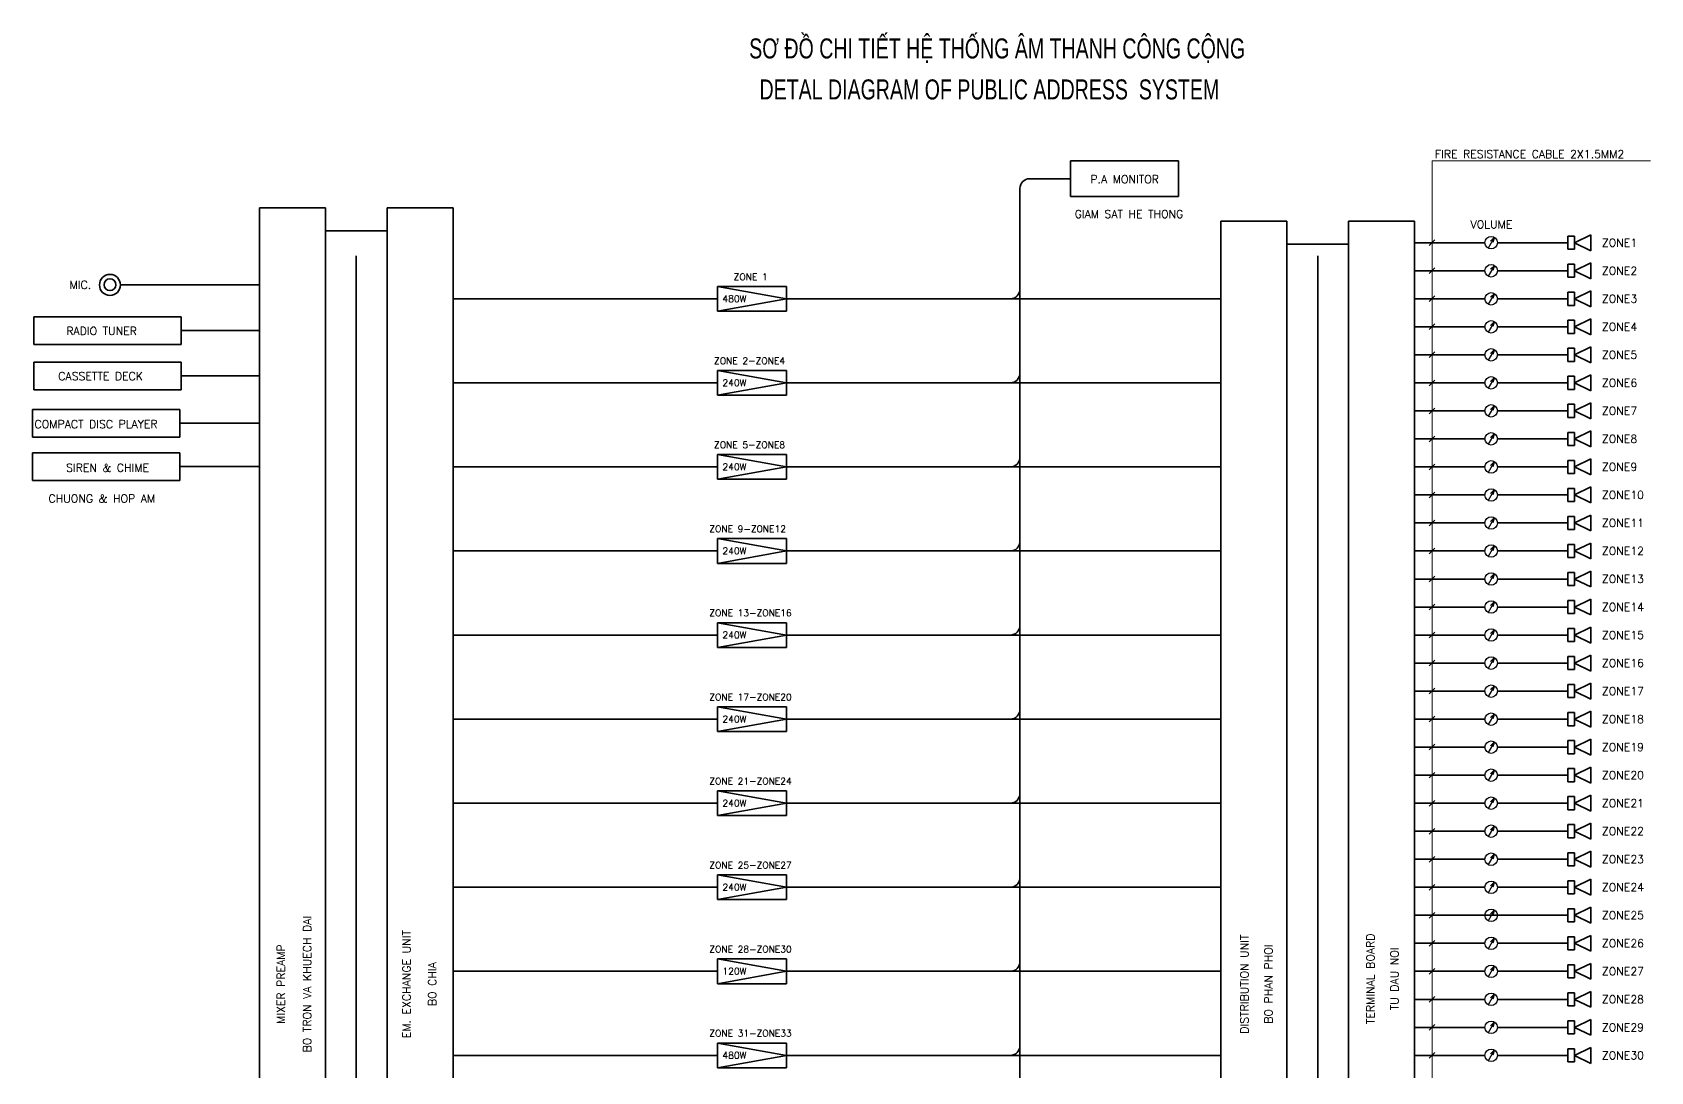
# Model space of a CAD drawing. Extents: x -5343388 to 7033982, y -486386 to 188356.
# Drawn here: x 160598 to 201048, y -443940 to -417981 of the extents above; entities that cross this region are included whole.
import ezdxf
from ezdxf.enums import TextEntityAlignment as Align

# ---------------------------------------------------------------- set-up
doc = ezdxf.new("R2010")
doc.units = 0
doc.header["$MEASUREMENT"] = 0
for name, color, linetype, lineweight in [('1. Normal Lighting Equipment', 2, 'Continuous', 35), ('1. Normal Lighting Text', 7, 'Continuous', 25), ('1. Normal Lighting Wire', 3, 'Continuous', 35), ('Net mo', 9, 'Continuous', 15)]:
    doc.layers.add(name, color=color, linetype=linetype, lineweight=lineweight)
doc.layers.add('text', color=2, linetype='Continuous')
doc.styles.add('GHS', font='romans1.shx', dxfattribs={"width": 0.8, "height": 200})
doc.styles.add('NKB2', font='', dxfattribs={"width": 0.7, "height": 400})
doc.styles.get('NKB2').set_extended_font_data('.VnArialH')

msp = doc.modelspace()

# ---------------------------------------------------------------- linework, layer by layer
for points in [[(197141.69643, -423099.80163), (196985.39323, -423370.52671)], [(197141.69643, -423099.80163), (197048.41113, -423198.58565)], [(197141.69643, -423099.80163), (197102.78961, -423229.98108)], [(197141.69643, -423799.80163), (196985.39323, -424070.52671)], [(197141.69643, -423799.80163), (197048.41113, -423898.58565)], [(197141.69643, -423799.80163), (197102.78961, -423929.98108)], [(197141.69643, -424499.80163), (196985.39323, -424770.52671)], [(197141.69643, -424499.80163), (197048.41113, -424598.58565)], [(197141.69643, -424499.80163), (197102.78961, -424629.98108)], [(197141.69643, -425199.80163), (196985.39323, -425470.52671)], [(197141.69643, -425199.80163), (197048.41113, -425298.58565)], [(197141.69643, -425199.80163), (197102.78961, -425329.98108)], [(197141.69643, -425899.80163), (196985.39323, -426170.52671)], [(197141.69643, -425899.80163), (197048.41113, -425998.58565)], [(197141.69643, -425899.80163), (197102.78961, -426029.98108)], [(197141.69643, -426599.80163), (196985.39323, -426870.52671)], [(197141.69643, -426599.80163), (197048.41113, -426698.58565)], [(197141.69643, -426599.80163), (197102.78961, -426729.98108)], [(197141.69643, -427299.80163), (196985.39323, -427570.52671)], [(197141.69643, -427299.80163), (197048.41113, -427398.58565)], [(197141.69643, -427299.80163), (197102.78961, -427429.98108)], [(197141.69643, -427999.80163), (196985.39323, -428270.52671)], [(197141.69643, -427999.80163), (197048.41113, -428098.58565)], [(197141.69643, -427999.80163), (197102.78961, -428129.98108)], [(197141.69643, -428699.80163), (196985.39323, -428970.52671)], [(197141.69643, -428699.80163), (197048.41113, -428798.58565)], [(197141.69643, -428699.80163), (197102.78961, -428829.98108)], [(197141.69643, -429399.80163), (196985.39323, -429670.52671)], [(197141.69643, -429399.80163), (197048.41113, -429498.58565)], [(197141.69643, -429399.80163), (197102.78961, -429529.98108)], [(197141.69643, -430099.80163), (196985.39323, -430370.52671)], [(197141.69643, -430099.80163), (197048.41113, -430198.58565)], [(197141.69643, -430099.80163), (197102.78961, -430229.98108)], [(197141.69643, -430799.80163), (196985.39323, -431070.52671)], [(197141.69643, -430799.80163), (197048.41113, -430898.58565)], [(197141.69643, -430799.80163), (197102.78961, -430929.98108)], [(197141.69643, -431499.80163), (196985.39323, -431770.52671)], [(197141.69643, -431499.80163), (197048.41113, -431598.58565)], [(197141.69643, -431499.80163), (197102.78961, -431629.98108)], [(197141.69643, -432199.80163), (196985.39323, -432470.52671)], [(197141.69643, -432199.80163), (197048.41113, -432298.58565)], [(197141.69643, -432199.80163), (197102.78961, -432329.98108)], [(197141.69643, -432899.80163), (196985.39323, -433170.52671)], [(197141.69643, -432899.80163), (197048.41113, -432998.58565)], [(197141.69643, -432899.80163), (197102.78961, -433029.98108)], [(197141.69643, -433599.80163), (196985.39323, -433870.52671)], [(197141.69643, -433599.80163), (197048.41113, -433698.58565)], [(197141.69643, -433599.80163), (197102.78961, -433729.98108)], [(197141.69643, -434299.80163), (196985.39323, -434570.52671)], [(197141.69643, -434299.80163), (197048.41113, -434398.58565)], [(197141.69643, -434299.80163), (197102.78961, -434429.98108)], [(197141.69643, -434999.80163), (196985.39323, -435270.52671)], [(197141.69643, -434999.80163), (197048.41113, -435098.58565)], [(197141.69643, -434999.80163), (197102.78961, -435129.98108)], [(197141.69643, -435699.80163), (196985.39323, -435970.52671)], [(197141.69643, -435699.80163), (197048.41113, -435798.58565)], [(197141.69643, -435699.80163), (197102.78961, -435829.98108)], [(197141.69643, -436399.80163), (196985.39323, -436670.52671)], [(197141.69643, -436399.80163), (197048.41113, -436498.58565)], [(197141.69643, -436399.80163), (197102.78961, -436529.98108)], [(197141.69643, -437099.80163), (196985.39323, -437370.52671)], [(197141.69643, -437099.80163), (197048.41113, -437198.58565)], [(197141.69643, -437099.80163), (197102.78961, -437229.98108)], [(197141.69643, -437799.80163), (196985.39323, -438070.52671)], [(197141.69643, -437799.80163), (197048.41113, -437898.58565)], [(197141.69643, -437799.80163), (197102.78961, -437929.98108)], [(197141.69643, -438499.80163), (196985.39323, -438770.52671)], [(197141.69643, -438499.80163), (197048.41113, -438598.58565)], [(197141.69643, -438499.80163), (197102.78961, -438629.98108)], [(197141.69643, -439199.80163), (196985.39323, -439470.52671)], [(197141.69643, -439199.80163), (197048.41113, -439298.58565)], [(197141.69643, -439199.80163), (197102.78961, -439329.98108)], [(197141.69643, -439899.80163), (196985.39323, -440170.52671)], [(197141.69643, -439899.80163), (197048.41113, -439998.58565)], [(197141.69643, -439899.80163), (197102.78961, -440029.98108)], [(197141.69643, -440599.80163), (196985.39323, -440870.52671)], [(197141.69643, -440599.80163), (197048.41113, -440698.58565)], [(197141.69643, -440599.80163), (197102.78961, -440729.98108)], [(197141.69643, -441299.80163), (196985.39323, -441570.52671)], [(197141.69643, -441299.80163), (197048.41113, -441398.58565)], [(197141.69643, -441299.80163), (197102.78961, -441429.98108)], [(197141.69643, -441999.80163), (196985.39323, -442270.52671)], [(197141.69643, -441999.80163), (197048.41113, -442098.58565)], [(197141.69643, -441999.80163), (197102.78961, -442129.98108)], [(197141.69643, -442699.80163), (196985.39323, -442970.52671)], [(197141.69643, -442699.80163), (197048.41113, -442798.58565)], [(197141.69643, -442699.80163), (197102.78961, -442829.98108)], [(197141.69643, -443399.80163), (196985.39323, -443670.52671)], [(197141.69643, -443399.80163), (197048.41113, -443498.58565)], [(197141.69643, -443399.80163), (197102.78961, -443529.98108)]]:
    msp.add_lwpolyline(points)
for centre in [(197063.54483, -423235.16417), (197063.54483, -423935.16417), (197063.54483, -424635.16417), (197063.54483, -425335.16417), (197063.54483, -426035.16417), (197063.54483, -426735.16417), (197063.54483, -427435.16417), (197063.54483, -428135.16417), (197063.54483, -428835.16417), (197063.54483, -429535.16417), (197063.54483, -430235.16417), (197063.54483, -430935.16417), (197063.54483, -431635.16417), (197063.54483, -432335.16417), (197063.54483, -433035.16417), (197063.54483, -433735.16417), (197063.54483, -434435.16417), (197063.54483, -435135.16417), (197063.54483, -435835.16417), (197063.54483, -436535.16417), (197063.54483, -437235.16417), (197063.54483, -437935.16417), (197063.54483, -438635.16417), (197063.54483, -439335.16417), (197063.54483, -440035.16417), (197063.54483, -440735.16417), (197063.54483, -441435.16417), (197063.54483, -442135.16417), (197063.54483, -442835.16417), (197063.54483, -443535.16417)]:
    msp.add_circle(centre, 156.3032)
at = {"layer": '1. Normal Lighting Equipment'}
for p, q in [((186545.4113, -421191.36682), (189245.97001, -421191.36682)), ((186545.4113, -422083.55529), (186545.4113, -421191.36682)), ((189245.97001, -421191.36682), (189245.97001, -422083.55529)), ((189245.97001, -422083.55529), (186545.4113, -422083.55529)), ((167926.50505, -422362.22296), (166276.31201, -422362.22296)), ((166276.31201, -422362.22296), (166276.31201, -461020.5115)), ((167926.50505, -461020.5115), (167926.50505, -422362.22296)), ((171114.90356, -422362.22296), (169464.71051, -422362.22296)), ((169464.71051, -422362.22296), (169464.71051, -461020.5115)), ((171114.90356, -461020.5115), (171114.90356, -422362.22296)), ((191957.39273, -422695.45974), (190307.19969, -422695.45974)), ((190307.19969, -422695.45974), (190307.19969, -461020.5115)), ((191957.39273, -461020.5115), (191957.39273, -422695.45974)), ((195145.79124, -422695.45974), (193495.5982, -422695.45974)), ((193495.5982, -422695.45974), (193495.5982, -461020.5115)), ((195145.79124, -461020.5115), (195145.79124, -422695.45974)), ((169464.71051, -422933.78335), (167926.50505, -422933.78335)), ((199145.13842, -423071.32417), (198981.29842, -423071.32417)), ((198981.29842, -423071.32417), (198981.29842, -423399.00417)), ((199554.73842, -423036.37873), (199145.13842, -423235.16417)), ((199145.13842, -423235.16417), (199145.13842, -423071.32417)), ((199554.73842, -423433.94961), (199554.73842, -423036.37873)), ((193495.5982, -423267.02013), (191957.39273, -423267.02013)), ((198981.29842, -423399.00417), (199145.13842, -423399.00417)), ((199145.13842, -423235.16417), (199554.73842, -423433.94961)), ((199145.13842, -423399.00417), (199145.13842, -423235.16417)), ((168695.60778, -423561.80073), (168695.60778, -460046.12879)), ((192726.49546, -423561.80073), (192726.49546, -460046.12879)), ((199145.13842, -423771.32417), (198981.29842, -423771.32417)), ((198981.29842, -423771.32417), (198981.29842, -424099.00417)), ((199554.73842, -423736.37873), (199145.13842, -423935.16417)), ((199145.13842, -423935.16417), (199145.13842, -423771.32417)), ((199554.73842, -424133.94961), (199554.73842, -423736.37873)), ((198981.29842, -424099.00417), (199145.13842, -424099.00417)), ((199145.13842, -423935.16417), (199554.73842, -424133.94961)), ((199145.13842, -424099.00417), (199145.13842, -423935.16417)), ((177726.3401, -424326.07042), (179446.79777, -424635.16417)), ((177726.3401, -424326.07042), (179446.79777, -424326.07042)), ((177726.3401, -424944.25791), (177726.3401, -424326.07042)), ((179446.79777, -424635.16417), (177726.3401, -424944.25791)), ((179446.79777, -424326.07042), (179446.79777, -424944.25791)), ((199145.13842, -424471.32417), (198981.29842, -424471.32417)), ((198981.29842, -424471.32417), (198981.29842, -424799.00417)), ((199554.73842, -424436.37873), (199145.13842, -424635.16417)), ((199145.13842, -424635.16417), (199145.13842, -424471.32417)), ((199145.13842, -424635.16417), (199554.73842, -424833.94961)), ((199145.13842, -424799.00417), (199145.13842, -424635.16417)), ((199554.73842, -424833.94961), (199554.73842, -424436.37873)), ((160634.99268, -425083.7803), (164319.4638, -425083.7803)), ((160634.99268, -425776.54641), (160634.99268, -425083.7803)), ((164319.4638, -425083.7803), (164319.4638, -425776.54641)), ((179446.79777, -424944.25791), (177726.3401, -424944.25791)), ((198981.29842, -424799.00417), (199145.13842, -424799.00417)), ((199145.13842, -425171.32417), (198981.29842, -425171.32417)), ((198981.29842, -425171.32417), (198981.29842, -425499.00417)), ((198981.29842, -425499.00417), (199145.13842, -425499.00417)), ((199554.73842, -425136.37873), (199145.13842, -425335.16417)), ((199145.13842, -425335.16417), (199145.13842, -425171.32417)), ((199145.13842, -425335.16417), (199554.73842, -425533.94961)), ((199145.13842, -425499.00417), (199145.13842, -425335.16417)), ((199554.73842, -425533.94961), (199554.73842, -425136.37873)), ((164319.4638, -425776.54641), (160634.99268, -425776.54641)), ((199145.13842, -425871.32417), (198981.29842, -425871.32417)), ((198981.29842, -425871.32417), (198981.29842, -426199.00417)), ((199554.73842, -425836.37873), (199145.13842, -426035.16417)), ((199145.13842, -426035.16417), (199145.13842, -425871.32417)), ((199554.73842, -426233.94961), (199554.73842, -425836.37873)), ((160634.99268, -426216.62946), (164319.4638, -426216.62946)), ((160634.99268, -426909.39557), (160634.99268, -426216.62946)), ((164319.4638, -426216.62946), (164319.4638, -426909.39557)), ((198981.29842, -426199.00417), (199145.13842, -426199.00417)), ((199145.13842, -426035.16417), (199554.73842, -426233.94961)), ((199145.13842, -426199.00417), (199145.13842, -426035.16417)), ((177726.3401, -426426.07042), (179446.79777, -426735.16417)), ((177726.3401, -426426.07042), (179446.79777, -426426.07042)), ((177726.3401, -427044.25791), (177726.3401, -426426.07042)), ((179446.79777, -426735.16417), (177726.3401, -427044.25791)), ((179446.79777, -426426.07042), (179446.79777, -427044.25791)), ((199145.13842, -426571.32417), (198981.29842, -426571.32417)), ((198981.29842, -426571.32417), (198981.29842, -426899.00417)), ((199554.73842, -426536.37873), (199145.13842, -426735.16417)), ((199145.13842, -426735.16417), (199145.13842, -426571.32417)), ((199145.13842, -426735.16417), (199554.73842, -426933.94961)), ((199145.13842, -426899.00417), (199145.13842, -426735.16417)), ((199554.73842, -426933.94961), (199554.73842, -426536.37873)), ((164319.4638, -426909.39557), (160634.99268, -426909.39557)), ((179446.79777, -427044.25791), (177726.3401, -427044.25791)), ((198981.29842, -426899.00417), (199145.13842, -426899.00417)), ((160598.24644, -427399.13509), (164282.71756, -427399.13509)), ((160598.24644, -428091.9012), (160598.24644, -427399.13509)), ((164282.71756, -427399.13509), (164282.71756, -428091.9012)), ((199145.13842, -427271.32417), (198981.29842, -427271.32417)), ((198981.29842, -427271.32417), (198981.29842, -427599.00417)), ((199554.73842, -427236.37873), (199145.13842, -427435.16417)), ((199145.13842, -427435.16417), (199145.13842, -427271.32417)), ((199145.13842, -427435.16417), (199554.73842, -427633.94961)), ((199145.13842, -427599.00417), (199145.13842, -427435.16417)), ((199554.73842, -427633.94961), (199554.73842, -427236.37873)), ((198981.29842, -427599.00417), (199145.13842, -427599.00417)), ((199554.73842, -427936.37873), (199145.13842, -428135.16417)), ((199554.73842, -428333.94961), (199554.73842, -427936.37873)), ((164282.71756, -428091.9012), (160598.24644, -428091.9012)), ((199145.13842, -427971.32417), (198981.29842, -427971.32417)), ((198981.29842, -427971.32417), (198981.29842, -428299.00417)), ((198981.29842, -428299.00417), (199145.13842, -428299.00417)), ((199145.13842, -428135.16417), (199145.13842, -427971.32417)), ((199145.13842, -428135.16417), (199554.73842, -428333.94961)), ((199145.13842, -428299.00417), (199145.13842, -428135.16417)), ((160598.24644, -428482.32777), (164282.71756, -428482.32777)), ((160598.24644, -429175.09388), (160598.24644, -428482.32777)), ((164282.71756, -428482.32777), (164282.71756, -429175.09388)), ((177726.3401, -428526.07042), (179446.79777, -428835.16417)), ((177726.3401, -428526.07042), (179446.79777, -428526.07042)), ((177726.3401, -429144.25791), (177726.3401, -428526.07042)), ((179446.79777, -428526.07042), (179446.79777, -429144.25791)), ((199145.13842, -428671.32417), (198981.29842, -428671.32417)), ((198981.29842, -428671.32417), (198981.29842, -428999.00417)), ((199554.73842, -428636.37873), (199145.13842, -428835.16417)), ((199145.13842, -428835.16417), (199145.13842, -428671.32417)), ((199554.73842, -429033.94961), (199554.73842, -428636.37873)), ((179446.79777, -428835.16417), (177726.3401, -429144.25791)), ((179446.79777, -429144.25791), (177726.3401, -429144.25791)), ((198981.29842, -428999.00417), (199145.13842, -428999.00417)), ((199145.13842, -428835.16417), (199554.73842, -429033.94961)), ((199145.13842, -428999.00417), (199145.13842, -428835.16417)), ((164282.71756, -429175.09388), (160598.24644, -429175.09388)), ((199145.13842, -429371.32417), (198981.29842, -429371.32417)), ((198981.29842, -429371.32417), (198981.29842, -429699.00417)), ((199554.73842, -429336.37873), (199145.13842, -429535.16417)), ((199145.13842, -429535.16417), (199145.13842, -429371.32417)), ((199145.13842, -429535.16417), (199554.73842, -429733.94961)), ((199145.13842, -429699.00417), (199145.13842, -429535.16417)), ((199554.73842, -429733.94961), (199554.73842, -429336.37873)), ((198981.29842, -429699.00417), (199145.13842, -429699.00417)), ((199145.13842, -430071.32417), (198981.29842, -430071.32417)), ((198981.29842, -430071.32417), (198981.29842, -430399.00417)), ((199554.73842, -430036.37873), (199145.13842, -430235.16417)), ((199145.13842, -430235.16417), (199145.13842, -430071.32417)), ((199145.13842, -430235.16417), (199554.73842, -430433.94961)), ((199145.13842, -430399.00417), (199145.13842, -430235.16417)), ((199554.73842, -430433.94961), (199554.73842, -430036.37873)), ((177726.3401, -430626.07042), (179446.79777, -430935.16417)), ((177726.3401, -430626.07042), (179446.79777, -430626.07042)), ((177726.3401, -431244.25791), (177726.3401, -430626.07042)), ((179446.79777, -430626.07042), (179446.79777, -431244.25791)), ((198981.29842, -430399.00417), (199145.13842, -430399.00417)), ((199145.13842, -430771.32417), (198981.29842, -430771.32417)), ((198981.29842, -430771.32417), (198981.29842, -431099.00417)), ((199554.73842, -430736.37873), (199145.13842, -430935.16417)), ((199145.13842, -430935.16417), (199145.13842, -430771.32417)), ((199554.73842, -431133.94961), (199554.73842, -430736.37873)), ((179446.79777, -430935.16417), (177726.3401, -431244.25791)), ((198981.29842, -431099.00417), (199145.13842, -431099.00417)), ((199145.13842, -430935.16417), (199554.73842, -431133.94961)), ((199145.13842, -431099.00417), (199145.13842, -430935.16417)), ((179446.79777, -431244.25791), (177726.3401, -431244.25791)), ((199145.13842, -431471.32417), (198981.29842, -431471.32417)), ((198981.29842, -431471.32417), (198981.29842, -431799.00417)), ((199554.73842, -431436.37873), (199145.13842, -431635.16417)), ((199145.13842, -431635.16417), (199145.13842, -431471.32417)), ((199554.73842, -431833.94961), (199554.73842, -431436.37873)), ((198981.29842, -431799.00417), (199145.13842, -431799.00417)), ((199145.13842, -431635.16417), (199554.73842, -431833.94961)), ((199145.13842, -431799.00417), (199145.13842, -431635.16417)), ((199145.13842, -432171.32417), (198981.29842, -432171.32417)), ((198981.29842, -432171.32417), (198981.29842, -432499.00417)), ((199554.73842, -432136.37873), (199145.13842, -432335.16417)), ((199145.13842, -432335.16417), (199145.13842, -432171.32417)), ((199145.13842, -432335.16417), (199554.73842, -432533.94961)), ((199145.13842, -432499.00417), (199145.13842, -432335.16417)), ((199554.73842, -432533.94961), (199554.73842, -432136.37873)), ((177726.3401, -432726.07042), (179446.79777, -433035.16417)), ((177726.3401, -432726.07042), (179446.79777, -432726.07042)), ((177726.3401, -433344.25791), (177726.3401, -432726.07042)), ((179446.79777, -432726.07042), (179446.79777, -433344.25791)), ((198981.29842, -432499.00417), (199145.13842, -432499.00417)), ((179446.79777, -433035.16417), (177726.3401, -433344.25791)), ((199145.13842, -432871.32417), (198981.29842, -432871.32417)), ((198981.29842, -432871.32417), (198981.29842, -433199.00417)), ((198981.29842, -433199.00417), (199145.13842, -433199.00417)), ((199554.73842, -432836.37873), (199145.13842, -433035.16417)), ((199145.13842, -433035.16417), (199145.13842, -432871.32417)), ((199145.13842, -433035.16417), (199554.73842, -433233.94961)), ((199145.13842, -433199.00417), (199145.13842, -433035.16417)), ((199554.73842, -433233.94961), (199554.73842, -432836.37873)), ((179446.79777, -433344.25791), (177726.3401, -433344.25791)), ((199145.13842, -433571.32417), (198981.29842, -433571.32417)), ((198981.29842, -433571.32417), (198981.29842, -433899.00417)), ((199554.73842, -433536.37873), (199145.13842, -433735.16417)), ((199145.13842, -433735.16417), (199145.13842, -433571.32417)), ((199554.73842, -433933.94961), (199554.73842, -433536.37873)), ((198981.29842, -433899.00417), (199145.13842, -433899.00417)), ((199145.13842, -433735.16417), (199554.73842, -433933.94961)), ((199145.13842, -433899.00417), (199145.13842, -433735.16417)), ((199145.13842, -434271.32417), (198981.29842, -434271.32417)), ((198981.29842, -434271.32417), (198981.29842, -434599.00417)), ((199554.73842, -434236.37873), (199145.13842, -434435.16417)), ((199145.13842, -434435.16417), (199145.13842, -434271.32417)), ((199554.73842, -434633.94961), (199554.73842, -434236.37873)), ((177726.3401, -434826.07042), (179446.79777, -435135.16417)), ((177726.3401, -434826.07042), (179446.79777, -434826.07042)), ((177726.3401, -435444.25791), (177726.3401, -434826.07042)), ((179446.79777, -434826.07042), (179446.79777, -435444.25791)), ((198981.29842, -434599.00417), (199145.13842, -434599.00417)), ((199145.13842, -434435.16417), (199554.73842, -434633.94961)), ((199145.13842, -434599.00417), (199145.13842, -434435.16417)), ((179446.79777, -435135.16417), (177726.3401, -435444.25791)), ((199145.13842, -434971.32417), (198981.29842, -434971.32417)), ((198981.29842, -434971.32417), (198981.29842, -435299.00417)), ((199554.73842, -434936.37873), (199145.13842, -435135.16417)), ((199145.13842, -435135.16417), (199145.13842, -434971.32417)), ((199145.13842, -435135.16417), (199554.73842, -435333.94961)), ((199145.13842, -435299.00417), (199145.13842, -435135.16417)), ((199554.73842, -435333.94961), (199554.73842, -434936.37873)), ((179446.79777, -435444.25791), (177726.3401, -435444.25791)), ((198981.29842, -435299.00417), (199145.13842, -435299.00417)), ((199554.73842, -435636.37873), (199145.13842, -435835.16417)), ((199554.73842, -436033.94961), (199554.73842, -435636.37873)), ((199145.13842, -435671.32417), (198981.29842, -435671.32417)), ((198981.29842, -435671.32417), (198981.29842, -435999.00417)), ((198981.29842, -435999.00417), (199145.13842, -435999.00417)), ((199145.13842, -435835.16417), (199145.13842, -435671.32417)), ((199145.13842, -435835.16417), (199554.73842, -436033.94961)), ((199145.13842, -435999.00417), (199145.13842, -435835.16417)), ((199145.13842, -436371.32417), (198981.29842, -436371.32417)), ((198981.29842, -436371.32417), (198981.29842, -436699.00417)), ((199554.73842, -436336.37873), (199145.13842, -436535.16417)), ((199145.13842, -436535.16417), (199145.13842, -436371.32417)), ((199554.73842, -436733.94961), (199554.73842, -436336.37873)), ((198981.29842, -436699.00417), (199145.13842, -436699.00417)), ((199145.13842, -436535.16417), (199554.73842, -436733.94961)), ((199145.13842, -436699.00417), (199145.13842, -436535.16417)), ((177726.3401, -436926.07042), (179446.79777, -437235.16417)), ((177726.3401, -436926.07042), (179446.79777, -436926.07042)), ((177726.3401, -437544.25791), (177726.3401, -436926.07042)), ((179446.79777, -437235.16417), (177726.3401, -437544.25791)), ((179446.79777, -436926.07042), (179446.79777, -437544.25791)), ((199145.13842, -437071.32417), (198981.29842, -437071.32417)), ((198981.29842, -437071.32417), (198981.29842, -437399.00417)), ((199554.73842, -437036.37873), (199145.13842, -437235.16417)), ((199145.13842, -437235.16417), (199145.13842, -437071.32417)), ((199145.13842, -437235.16417), (199554.73842, -437433.94961)), ((199145.13842, -437399.00417), (199145.13842, -437235.16417)), ((199554.73842, -437433.94961), (199554.73842, -437036.37873)), ((179446.79777, -437544.25791), (177726.3401, -437544.25791)), ((198981.29842, -437399.00417), (199145.13842, -437399.00417)), ((199145.13842, -437771.32417), (198981.29842, -437771.32417)), ((198981.29842, -437771.32417), (198981.29842, -438099.00417)), ((199554.73842, -437736.37873), (199145.13842, -437935.16417)), ((199145.13842, -437935.16417), (199145.13842, -437771.32417)), ((199145.13842, -437935.16417), (199554.73842, -438133.94961)), ((199145.13842, -438099.00417), (199145.13842, -437935.16417)), ((199554.73842, -438133.94961), (199554.73842, -437736.37873)), ((198981.29842, -438099.00417), (199145.13842, -438099.00417)), ((199145.13842, -438471.32417), (198981.29842, -438471.32417)), ((198981.29842, -438471.32417), (198981.29842, -438799.00417)), ((199554.73842, -438436.37873), (199145.13842, -438635.16417)), ((199145.13842, -438635.16417), (199145.13842, -438471.32417)), ((199554.73842, -438833.94961), (199554.73842, -438436.37873)), ((198981.29842, -438799.00417), (199145.13842, -438799.00417)), ((199145.13842, -438635.16417), (199554.73842, -438833.94961)), ((199145.13842, -438799.00417), (199145.13842, -438635.16417)), ((177726.3401, -439026.07042), (179446.79777, -439335.16417)), ((177726.3401, -439026.07042), (179446.79777, -439026.07042)), ((177726.3401, -439644.25791), (177726.3401, -439026.07042)), ((179446.79777, -439026.07042), (179446.79777, -439644.25791)), ((199145.13842, -439171.32417), (198981.29842, -439171.32417)), ((198981.29842, -439171.32417), (198981.29842, -439499.00417)), ((199554.73842, -439136.37873), (199145.13842, -439335.16417)), ((199145.13842, -439335.16417), (199145.13842, -439171.32417)), ((199554.73842, -439533.94961), (199554.73842, -439136.37873)), ((179446.79777, -439335.16417), (177726.3401, -439644.25791)), ((179446.79777, -439644.25791), (177726.3401, -439644.25791)), ((198981.29842, -439499.00417), (199145.13842, -439499.00417)), ((199145.13842, -439335.16417), (199554.73842, -439533.94961)), ((199145.13842, -439499.00417), (199145.13842, -439335.16417)), ((199145.13842, -439871.32417), (198981.29842, -439871.32417)), ((198981.29842, -439871.32417), (198981.29842, -440199.00417)), ((199554.73842, -439836.37873), (199145.13842, -440035.16417)), ((199145.13842, -440035.16417), (199145.13842, -439871.32417)), ((199145.13842, -440035.16417), (199554.73842, -440233.94961)), ((199145.13842, -440199.00417), (199145.13842, -440035.16417)), ((199554.73842, -440233.94961), (199554.73842, -439836.37873)), ((198981.29842, -440199.00417), (199145.13842, -440199.00417)), ((199145.13842, -440571.32417), (198981.29842, -440571.32417)), ((198981.29842, -440571.32417), (198981.29842, -440899.00417)), ((198981.29842, -440899.00417), (199145.13842, -440899.00417)), ((199554.73842, -440536.37873), (199145.13842, -440735.16417)), ((199145.13842, -440735.16417), (199145.13842, -440571.32417)), ((199145.13842, -440735.16417), (199554.73842, -440933.94961)), ((199145.13842, -440899.00417), (199145.13842, -440735.16417)), ((199554.73842, -440933.94961), (199554.73842, -440536.37873)), ((177726.3401, -441126.07042), (179446.79777, -441435.16417)), ((177726.3401, -441126.07042), (179446.79777, -441126.07042)), ((177726.3401, -441744.25791), (177726.3401, -441126.07042)), ((179446.79777, -441126.07042), (179446.79777, -441744.25791)), ((199145.13842, -441271.32417), (198981.29842, -441271.32417)), ((198981.29842, -441271.32417), (198981.29842, -441599.00417)), ((199554.73842, -441236.37873), (199145.13842, -441435.16417)), ((199145.13842, -441435.16417), (199145.13842, -441271.32417)), ((199554.73842, -441633.94961), (199554.73842, -441236.37873)), ((179446.79777, -441435.16417), (177726.3401, -441744.25791)), ((198981.29842, -441599.00417), (199145.13842, -441599.00417)), ((199145.13842, -441435.16417), (199554.73842, -441633.94961)), ((199145.13842, -441599.00417), (199145.13842, -441435.16417)), ((179446.79777, -441744.25791), (177726.3401, -441744.25791)), ((199145.13842, -441971.32417), (198981.29842, -441971.32417)), ((198981.29842, -441971.32417), (198981.29842, -442299.00417)), ((199554.73842, -441936.37873), (199145.13842, -442135.16417)), ((199145.13842, -442135.16417), (199145.13842, -441971.32417)), ((199554.73842, -442333.94961), (199554.73842, -441936.37873)), ((198981.29842, -442299.00417), (199145.13842, -442299.00417)), ((199145.13842, -442135.16417), (199554.73842, -442333.94961)), ((199145.13842, -442299.00417), (199145.13842, -442135.16417)), ((199145.13842, -442671.32417), (198981.29842, -442671.32417)), ((198981.29842, -442671.32417), (198981.29842, -442999.00417)), ((199554.73842, -442636.37873), (199145.13842, -442835.16417)), ((199145.13842, -442835.16417), (199145.13842, -442671.32417)), ((199145.13842, -442835.16417), (199554.73842, -443033.94961)), ((199145.13842, -442999.00417), (199145.13842, -442835.16417)), ((199554.73842, -443033.94961), (199554.73842, -442636.37873)), ((177726.3401, -443226.07042), (179446.79777, -443535.16417)), ((177726.3401, -443226.07042), (179446.79777, -443226.07042)), ((177726.3401, -443844.25791), (177726.3401, -443226.07042)), ((179446.79777, -443226.07042), (179446.79777, -443844.25791)), ((198981.29842, -442999.00417), (199145.13842, -442999.00417)), ((179446.79777, -443535.16417), (177726.3401, -443844.25791)), ((199145.13842, -443371.32417), (198981.29842, -443371.32417)), ((198981.29842, -443371.32417), (198981.29842, -443699.00417)), ((198981.29842, -443699.00417), (199145.13842, -443699.00417)), ((199554.73842, -443336.37873), (199145.13842, -443535.16417)), ((199145.13842, -443535.16417), (199145.13842, -443371.32417)), ((199145.13842, -443535.16417), (199554.73842, -443733.94961)), ((199145.13842, -443699.00417), (199145.13842, -443535.16417)), ((199554.73842, -443733.94961), (199554.73842, -443336.37873)), ((179446.79777, -443844.25791), (177726.3401, -443844.25791))]:
    msp.add_line(p, q, dxfattribs=at)
for centre, radius in [((162537.94787, -424289.24025), 261.92178), ((162537.94787, -424283.31252), 148.8819)]:
    msp.add_circle(centre, radius, dxfattribs=at)
at = {"layer": '1. Normal Lighting Wire'}
for p, q in [((185283.49655, -421877.47035), (185283.49655, -463199.65716)), ((186545.4113, -421637.46106), (185523.49655, -421637.46106)), ((195145.79124, -423235.16417), (196907.24163, -423235.16417)), ((197219.84803, -423235.16417), (198981.29842, -423235.16417)), ((166276.31201, -424289.24025), (162799.86966, -424289.24025)), ((195145.79124, -423935.16417), (196907.24163, -423935.16417)), ((197219.84803, -423935.16417), (198981.29842, -423935.16417)), ((177726.3401, -424635.16417), (171114.90356, -424635.16417)), ((190307.19969, -424635.16417), (179446.79777, -424635.16417)), ((195145.79124, -424635.16417), (196907.24163, -424635.16417)), ((197219.84803, -424635.16417), (198981.29842, -424635.16417)), ((164319.4638, -425430.16336), (166276.31201, -425430.16336)), ((195145.79124, -425335.16417), (196907.24163, -425335.16417)), ((197219.84803, -425335.16417), (198981.29842, -425335.16417)), ((195145.79124, -426035.16417), (196907.24163, -426035.16417)), ((197219.84803, -426035.16417), (198981.29842, -426035.16417)), ((164319.4638, -426563.01251), (166276.31201, -426563.01251)), ((177726.3401, -426735.16417), (171114.90356, -426735.16417)), ((190307.19969, -426735.16417), (179446.79777, -426735.16417)), ((195145.79124, -426735.16417), (196907.24163, -426735.16417)), ((197219.84803, -426735.16417), (198981.29842, -426735.16417)), ((195145.79124, -427435.16417), (196907.24163, -427435.16417)), ((197219.84803, -427435.16417), (198981.29842, -427435.16417)), ((164282.71756, -427745.51815), (166276.31201, -427745.51815)), ((195145.79124, -428135.16417), (196907.24163, -428135.16417)), ((197219.84803, -428135.16417), (198981.29842, -428135.16417)), ((164282.71756, -428828.71082), (166276.31201, -428828.71082)), ((177726.3401, -428835.16417), (171114.90356, -428835.16417)), ((190307.19969, -428835.16417), (179446.79777, -428835.16417)), ((195145.79124, -428835.16417), (196907.24163, -428835.16417)), ((197219.84803, -428835.16417), (198981.29842, -428835.16417)), ((195145.79124, -429535.16417), (196907.24163, -429535.16417)), ((197219.84803, -429535.16417), (198981.29842, -429535.16417)), ((195145.79124, -430235.16417), (196907.24163, -430235.16417)), ((197219.84803, -430235.16417), (198981.29842, -430235.16417)), ((177726.3401, -430935.16417), (171114.90356, -430935.16417)), ((190307.19969, -430935.16417), (179446.79777, -430935.16417)), ((195145.79124, -430935.16417), (196907.24163, -430935.16417)), ((197219.84803, -430935.16417), (198981.29842, -430935.16417)), ((195145.79124, -431635.16417), (196907.24163, -431635.16417)), ((197219.84803, -431635.16417), (198981.29842, -431635.16417)), ((195145.79124, -432335.16417), (196907.24163, -432335.16417)), ((197219.84803, -432335.16417), (198981.29842, -432335.16417)), ((177726.3401, -433035.16417), (171114.90356, -433035.16417)), ((190307.19969, -433035.16417), (179446.79777, -433035.16417)), ((195145.79124, -433035.16417), (196907.24163, -433035.16417)), ((197219.84803, -433035.16417), (198981.29842, -433035.16417)), ((195145.79124, -433735.16417), (196907.24163, -433735.16417)), ((197219.84803, -433735.16417), (198981.29842, -433735.16417)), ((195145.79124, -434435.16417), (196907.24163, -434435.16417)), ((197219.84803, -434435.16417), (198981.29842, -434435.16417)), ((177726.3401, -435135.16417), (171114.90356, -435135.16417)), ((190307.19969, -435135.16417), (179446.79777, -435135.16417)), ((195145.79124, -435135.16417), (196907.24163, -435135.16417)), ((197219.84803, -435135.16417), (198981.29842, -435135.16417)), ((195145.79124, -435835.16417), (196907.24163, -435835.16417)), ((197219.84803, -435835.16417), (198981.29842, -435835.16417)), ((195145.79124, -436535.16417), (196907.24163, -436535.16417)), ((197219.84803, -436535.16417), (198981.29842, -436535.16417)), ((177726.3401, -437235.16417), (171114.90356, -437235.16417)), ((190307.19969, -437235.16417), (179446.79777, -437235.16417)), ((195145.79124, -437235.16417), (196907.24163, -437235.16417)), ((197219.84803, -437235.16417), (198981.29842, -437235.16417)), ((195145.79124, -437935.16417), (196907.24163, -437935.16417)), ((197219.84803, -437935.16417), (198981.29842, -437935.16417)), ((195145.79124, -438635.16417), (196907.24163, -438635.16417)), ((197219.84803, -438635.16417), (198981.29842, -438635.16417)), ((177726.3401, -439335.16417), (171114.90356, -439335.16417)), ((190307.19969, -439335.16417), (179446.79777, -439335.16417)), ((195145.79124, -439335.16417), (196907.24163, -439335.16417)), ((197219.84803, -439335.16417), (198981.29842, -439335.16417)), ((195145.79124, -440035.16417), (198981.29842, -440035.16417)), ((195145.79124, -440735.16417), (196907.24163, -440735.16417)), ((197219.84803, -440735.16417), (198981.29842, -440735.16417)), ((177726.3401, -441435.16417), (171114.90356, -441435.16417)), ((190307.19969, -441435.16417), (179446.79777, -441435.16417)), ((195145.79124, -441435.16417), (196907.24163, -441435.16417)), ((197219.84803, -441435.16417), (198981.29842, -441435.16417)), ((195145.79124, -442135.16417), (196907.24163, -442135.16417)), ((197219.84803, -442135.16417), (198981.29842, -442135.16417)), ((195145.79124, -442835.16417), (196907.24163, -442835.16417)), ((197219.84803, -442835.16417), (198981.29842, -442835.16417)), ((177726.3401, -443535.16417), (171114.90356, -443535.16417)), ((190307.19969, -443535.16417), (179446.79777, -443535.16417)), ((195145.79124, -443535.16417), (196907.24163, -443535.16417)), ((197219.84803, -443535.16417), (198981.29842, -443535.16417))]:
    msp.add_line(p, q, dxfattribs=at)
for centre, start, end in [((185523.49655, -421877.46106), 90, 180), ((185043.49655, -424395.16417), 270, 0), ((185043.49655, -426495.16417), 270, 0), ((185043.49655, -428595.16417), 270, 0), ((185043.49655, -430695.16417), 270, 0), ((185043.49655, -432795.16417), 270, 0), ((185043.49655, -434895.16417), 270, 0), ((185043.49655, -436995.16417), 270, 0), ((185043.49655, -439095.16417), 270, 0), ((185043.49655, -441195.16417), 270, 0), ((185043.49655, -443295.16417), 270, 0)]:
    msp.add_arc(centre, 240, start, end, dxfattribs=at)
at = {"layer": 'Net mo'}
for points in [[(195584.10799, -460335.16417), (195584.10799, -421191.36682), (201048.15765, -421191.36682)], [(195513.39731, -423305.87485), (195654.81867, -423164.45349)], [(195513.39731, -424005.87485), (195654.81867, -423864.45349)], [(195513.39731, -424705.87485), (195654.81867, -424564.45349)], [(195513.39731, -425405.87485), (195654.81867, -425264.45349)], [(195513.39731, -426105.87485), (195654.81867, -425964.45349)], [(195513.39731, -426805.87485), (195654.81867, -426664.45349)], [(195513.39731, -427505.87485), (195654.81867, -427364.45349)], [(195513.39731, -428205.87485), (195654.81867, -428064.45349)], [(195513.39731, -428905.87485), (195654.81867, -428764.45349)], [(195513.39731, -429605.87485), (195654.81867, -429464.45349)], [(195513.39731, -430305.87485), (195654.81867, -430164.45349)], [(195513.39731, -431005.87485), (195654.81867, -430864.45349)], [(195513.39731, -431705.87485), (195654.81867, -431564.45349)], [(195513.39731, -432405.87485), (195654.81867, -432264.45349)], [(195513.39731, -433105.87485), (195654.81867, -432964.45349)], [(195513.39731, -433805.87485), (195654.81867, -433664.45349)], [(195513.39731, -434505.87485), (195654.81867, -434364.45349)], [(195513.39731, -435205.87485), (195654.81867, -435064.45349)], [(195513.39731, -435905.87485), (195654.81867, -435764.45349)], [(195513.39731, -436605.87485), (195654.81867, -436464.45349)], [(195513.39731, -437305.87485), (195654.81867, -437164.45349)], [(195513.39731, -438005.87485), (195654.81867, -437864.45349)], [(195513.39731, -438705.87485), (195654.81867, -438564.45349)], [(195513.39731, -439405.87485), (195654.81867, -439264.45349)], [(195513.39731, -440105.87485), (195654.81867, -439964.45349)], [(195513.39731, -440805.87485), (195654.81867, -440664.45349)], [(195513.39731, -441505.87485), (195654.81867, -441364.45349)], [(195513.39731, -442205.87485), (195654.81867, -442064.45349)], [(195513.39731, -442905.87485), (195654.81867, -442764.45349)], [(195513.39731, -443605.87485), (195654.81867, -443464.45349)]]:
    msp.add_lwpolyline(points, dxfattribs=at)

# ---------------------------------------------------------------- texts
at = {"layer": '1. Normal Lighting Text', "style": 'GHS'}
for s, height, p in [('FIRE RESISTANCE CABLE 2X1.5MM2', 200, (195657.22457, -421120.20834)), ('VOLUME', 200, (196546.16244, -422876.15014)), ('ZONE1', 200, (199828.57931, -423334.33926)), ('ZONE2', 200, (199828.57931, -424034.33926)), ('ZONE 1', 166.666667, (178129.98408, -424172.79251)), ('480W', 166.666667, (177847.12628, -424716.73641)), ('ZONE3', 200, (199828.57931, -424734.33926)), ('RADIO TUNER', 200, (161446.51041, -425539.19284)), ('ZONE4', 200, (199828.57931, -425434.33926)), ('ZONE5', 200, (199828.57931, -426134.33926)), ('ZONE 2-ZONE4', 166.6666667, (177639.77081, -426266.84848)), ('CASSETTE DECK', 200, (161245.88671, -426668.26308)), ('240W', 166.666667, (177847.12628, -426816.73641)), ('ZONE6', 200, (199828.57931, -426834.33926)), ('ZONE7', 200, (199828.57931, -427534.33926)), ('COMPACT DISC PLAYER', 200, (160652.14949, -427866.62045)), ('ZONE 5-ZONE8', 166.6666667, (177639.77081, -428366.84848)), ('ZONE8', 200, (199828.57931, -428234.33926)), ('SIREN & CHIME', 200, (161441.05463, -428955.71364)), ('240W', 166.666667, (177847.12628, -428916.73641)), ('ZONE9', 200, (199828.57931, -428934.33926)), ('CHUONG & HOP AM', 200, (161001.72291, -429725.08278)), ('ZONE10', 200, (199828.57931, -429634.33926)), ('ZONE 9-ZONE12', 166.6666667, (177520.85665, -430466.84848)), ('ZONE11', 200, (199828.57931, -430334.33926)), ('240W', 166.666667, (177847.12628, -431016.73641)), ('ZONE12', 200, (199828.57931, -431034.33926)), ('ZONE13', 200, (199828.57931, -431734.33926)), ('ZONE 13-ZONE16', 166.6666667, (177520.85665, -432566.84848)), ('ZONE14', 200, (199828.57931, -432434.33926)), ('240W', 166.666667, (177847.12628, -433116.73641)), ('ZONE15', 200, (199828.57931, -433134.33926)), ('ZONE16', 200, (199828.57931, -433834.33926)), ('ZONE17', 200, (199828.57931, -434534.33926)), ('ZONE 17-ZONE20', 166.6666667, (177520.85665, -434666.84848)), ('240W', 166.666667, (177847.12628, -435216.73641)), ('ZONE18', 200, (199828.57931, -435234.33926)), ('ZONE19', 200, (199828.57931, -435934.33926)), ('ZONE20', 200, (199828.57931, -436634.33926)), ('ZONE 21-ZONE24', 166.6666667, (177520.85665, -436766.84848)), ('240W', 166.666667, (177847.12628, -437316.73641)), ('ZONE21', 200, (199828.57931, -437334.33926)), ('ZONE22', 200, (199828.57931, -438034.33926)), ('ZONE 25-ZONE27', 166.6666667, (177520.85665, -438866.84848)), ('ZONE23', 200, (199828.57931, -438734.33926)), ('240W', 166.666667, (177847.12628, -439416.73641)), ('ZONE24', 200, (199828.57931, -439434.33926)), ('ZONE25', 200, (199828.57931, -440134.33926)), ('ZONE 28-ZONE30', 166.6666667, (177520.85665, -440966.84848)), ('ZONE26', 200, (199828.57931, -440834.33926)), ('120W', 166.666667, (177847.12628, -441516.73641)), ('ZONE27', 200, (199828.57931, -441534.33926)), ('ZONE28', 200, (199828.57931, -442234.33926)), ('ZONE 31-ZONE33', 166.6666667, (177520.85665, -443066.84848)), ('ZONE29', 200, (199828.57931, -442934.33926)), ('480W', 166.666667, (177847.12628, -443616.73641)), ('ZONE30', 200, (199828.57931, -443634.33926))]:
    msp.add_text(s, height=height, dxfattribs=at).set_placement(p)
for s, p in [('P.A MONITOR', (187902.20864, -421748.17317)), ('GIAM SAT HE THONG', (188009.49703, -422618.09166)), ('MIC.', (161799.4236, -424386.5313))]:
    msp.add_text(s, height=200, dxfattribs=at).set_placement(p, align=Align.CENTER)
for s, p in [('BO TRON VA KHUECH DAI', (167567.19878, -441755.15904)), ('EM. EXCHANGE UNIT', (170050.79352, -441755.15904)), ('MIXER PREAMP', (166911.66283, -441755.15904)), ('DISTRIBUTION UNIT', (190994.0107, -441755.15904)), ('BO PHAN PHOI', (191595.64401, -441755.15904)), ('TERMINAL BOARD', (194144.42135, -441623.12757)), ('TU DAU NOI', (194746.05466, -441623.12757)), ('BO CHIA', (170694.12323, -441755.15904))]:
    msp.add_text(s, height=200, rotation=90, dxfattribs=at).set_placement(p, align=Align.CENTER)
at = {"layer": 'text', "char_height": 500, "attachment_point": 1, "style": 'NKB2'}
for s, insert, width in [('{\\fArial|b0|i0|c0|p34;SƠ ĐỒ }CHI TI{\\fArial|b0|i0|c0|p34;ẾT HỆ THỐNG ÂM THANH CÔNG CỘNG}', (178515.55687, -418131.80851), 15695.1746931), ('DETAL DIAGRAM OF PUBLIC ADDRESS  SYSTEM ', (178774.04738, -419155.51534), 11591.9513879)]:
    msp.add_mtext(s, dxfattribs=dict(at, insert=insert, width=width))

doc.saveas('drawing.dxf')
